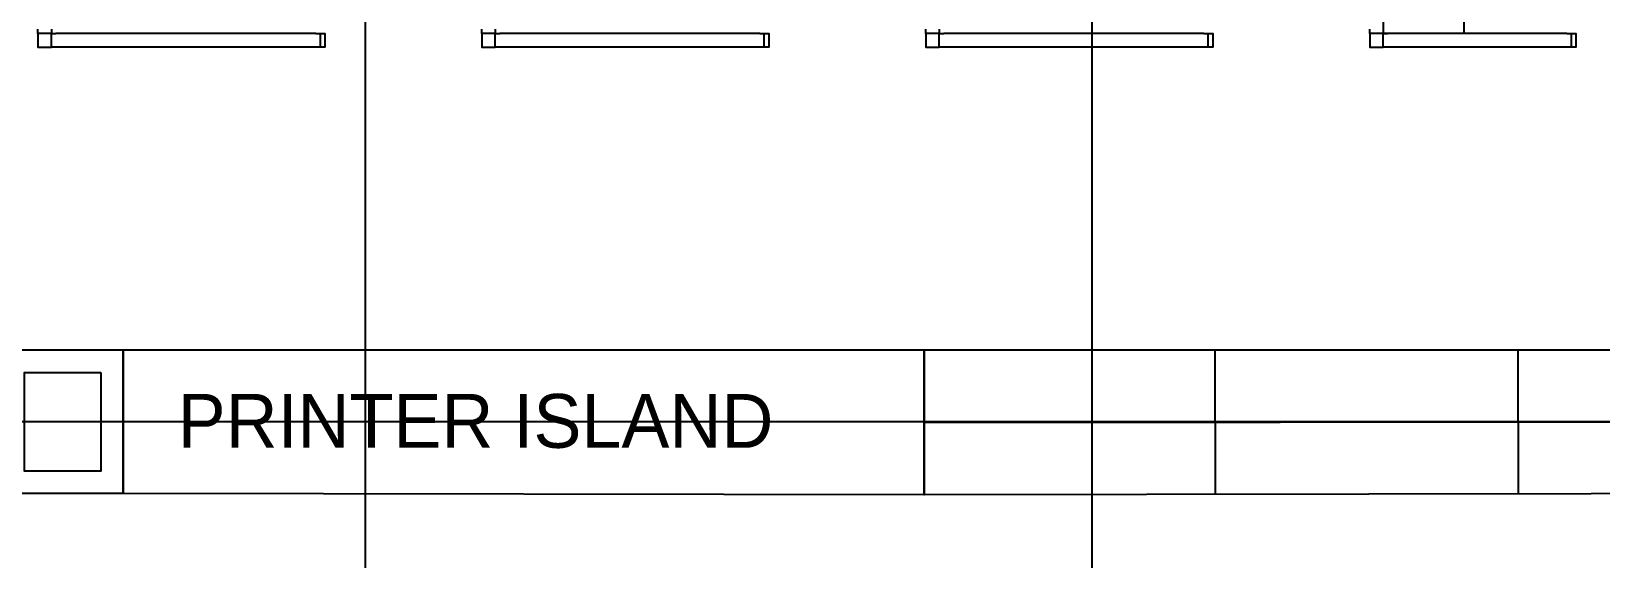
# Model space of a CAD drawing. Header units: millimetres. Extents: x 18694 to 89916, y 18694 to 89916.
# Drawn here: x 74918 to 83807, y 57747 to 60731 of the extents above; entities that cross this region are included whole.
import ezdxf

# ---------------------------------------------------------------- set-up
doc = ezdxf.new("R2010")
doc.units = ezdxf.units.MM
doc.layers.get('0').update_dxf_attribs({"linetype": 'CONTINUOUS'})
for name, color, linetype in [('E-B-FURR', 7, 'CONTINUOUS'), ('FILE_CABINETS', 7, 'CONTINUOUS'), ('GRIDLN', 7, 'CONTINUOUS'), ('PANELS_201', 7, 'CONTINUOUS'), ('PRINTER_ISLAND', 7, 'CONTINUOUS')]:
    doc.layers.add(name, color=color, linetype=linetype)

msp = doc.modelspace()

# ---------------------------------------------------------------- linework, layer by layer
for p, q in [((82575.366453, 61785.5), (82575.366453, 60718.7)), ((83032.566453, 61785.5), (83032.566453, 60718.7)), ((83032.566453, 60718.7), (82575.366453, 60718.7))]:
    msp.add_line(p, q)
at = {"layer": 'E-B-FURR', "color": 6}
for points in [[(75438, 58928), (75438, 58115.2), (74752.2, 58115.2), (74752.2, 58928), (75438, 58928), (75438, 58928)], [(75311, 58801), (75311, 58242.2), (74879.2, 58242.2), (74879.2, 58801), (75311, 58801), (75311, 58801)]]:
    msp.add_lwpolyline(points, close=True, dxfattribs=at)
at = {"layer": 'FILE_CABINETS', "color": 1}
for p, q in [((81622.303506, 58922.458939), (81623.326517, 58110.926018)), ((83338.957884, 58928), (83339.985161, 58113.090022)), ((79976.453636, 58518.425), (85013.8, 58521.6))]:
    msp.add_line(p, q, dxfattribs=at)
msp.add_lwpolyline([(79976.453636, 58928), (85013.8, 58928), (85013.8, 58115.2), (79976.453636, 58108.85), (79976.453636, 58928), (79976.453636, 58928)], close=True, dxfattribs=at)
at = {"layer": 'GRIDLN', "color": 9}
for p, q in [((76809.6, 88696.8), (76809.6, 18694.4)), ((80924.4, 88696.8), (80924.4, 18694.4)), ((88696.8, 58521.6), (18694.4, 58521.6))]:
    msp.add_line(p, q, dxfattribs=at)
at = {"layer": 'PANELS_201', "color": 6}
for points in [[(75031.566447, 60744.1), (75031.566447, 60718.7), (74955.366447, 60718.7), (74955.366447, 60744.1)], [(74955.366447, 60718.7), (74955.366447, 60642.5), (75031.566447, 60642.5)], [(75056.966447, 60642.5), (75031.566447, 60642.5), (75031.566447, 60718.7), (75056.966447, 60718.7)], [(76530.166447, 60718.7), (75056.966447, 60718.7)], [(76530.166447, 60718.7), (76555.566447, 60718.7), (76580.966447, 60718.7), (76580.966447, 60642.5), (76530.166447, 60642.5)], [(76555.566447, 60642.5), (76555.566447, 60718.7)], [(77546.166447, 60744.1), (77546.166447, 60718.7), (77469.966447, 60718.7), (77469.966447, 60744.1)], [(77469.966447, 60718.7), (77469.966447, 60642.5), (77546.166447, 60642.5)], [(77571.566447, 60642.5), (77546.166447, 60642.5), (77546.166447, 60718.7), (77571.566447, 60718.7)], [(79044.766447, 60718.7), (77571.566447, 60718.7)], [(79044.766447, 60718.7), (79070.166447, 60718.7), (79095.566447, 60718.7), (79095.566447, 60642.5), (79044.766447, 60642.5)], [(79070.166447, 60642.5), (79070.166447, 60718.7)], [(80060.766447, 60744.1), (80060.766447, 60718.7), (79984.566447, 60718.7), (79984.566447, 60744.1)], [(79984.566447, 60718.7), (79984.566447, 60642.5), (80060.766447, 60642.5)], [(80086.166447, 60642.5), (80060.766447, 60642.5), (80060.766447, 60718.7), (80086.166447, 60718.7)], [(81559.366447, 60718.7), (80086.166447, 60718.7)], [(81559.366447, 60718.7), (81584.766447, 60718.7), (81610.166447, 60718.7), (81610.166447, 60642.5), (81559.366447, 60642.5)], [(81584.766447, 60642.5), (81584.766447, 60718.7)], [(82575.366447, 60744.1), (82575.366447, 60718.7), (82499.166447, 60718.7), (82499.166447, 60744.1)], [(82499.166447, 60718.7), (82499.166447, 60642.5), (82575.366447, 60642.5)], [(82600.766447, 60642.5), (82575.366447, 60642.5), (82575.366447, 60718.7), (82600.766447, 60718.7)], [(83616.766447, 60718.739472), (82600.766447, 60718.739472)], [(83616.766447, 60718.739472), (83642.166447, 60718.739472), (83667.566447, 60718.739472), (83667.566447, 60642.539472), (83616.766447, 60642.539472)], [(83642.166447, 60642.539472), (83642.166447, 60718.739472)], [(76530.166447, 60642.5), (75056.966447, 60642.5)], [(79044.766447, 60642.5), (77571.566447, 60642.5)], [(81559.366447, 60642.5), (80086.166447, 60642.5)], [(83616.766447, 60642.539472), (82600.766447, 60642.539472)]]:
    msp.add_lwpolyline(points, dxfattribs=at)
at = {"layer": 'PRINTER_ISLAND'}
msp.add_lwpolyline([(75438, 58928), (79976.453636, 58928), (79976.453636, 58108.85), (75438, 58115.2), (75438, 58928), (75438, 58928)], close=True, dxfattribs=at)

# ---------------------------------------------------------------- texts
msp.add_text('PRINTER ISLAND', height=304.8, dxfattribs=at).set_placement((75746.796715, 58374.203114))

doc.saveas('drawing.dxf')
